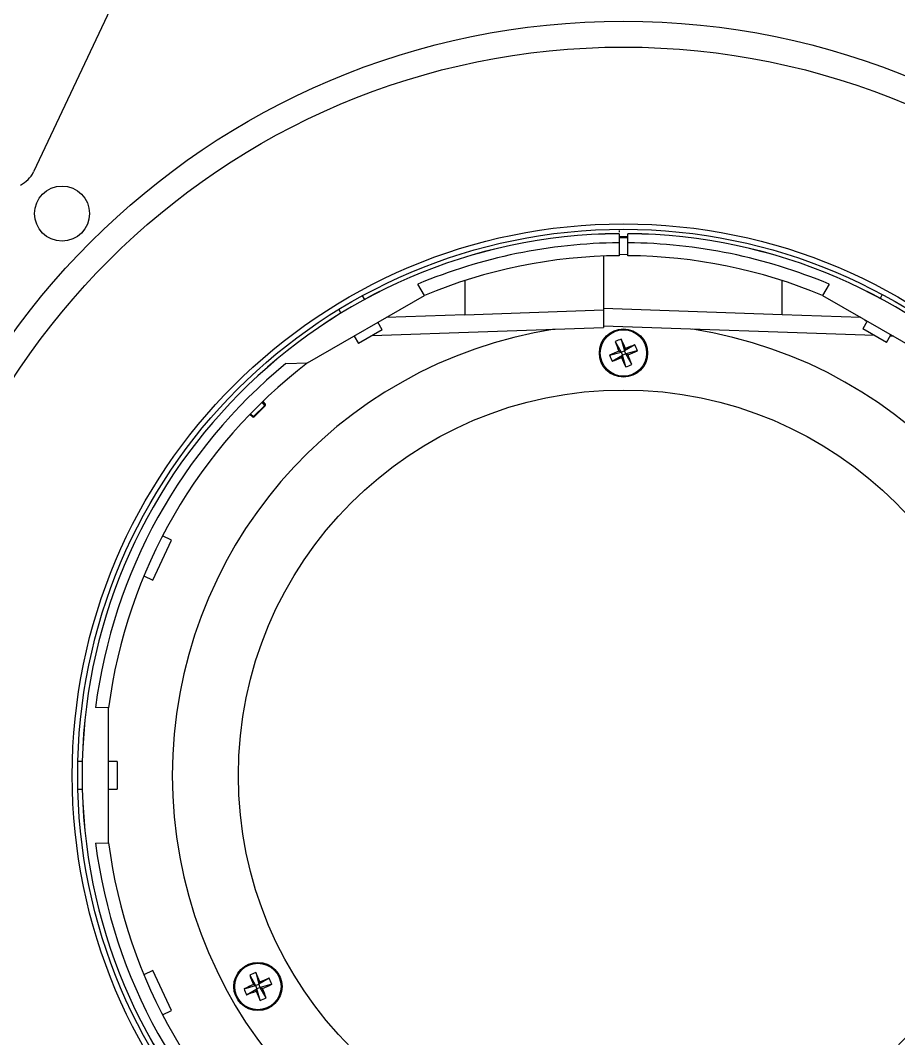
# Model space of a CAD drawing. Extents: x 16.5 to 113.1, y 4.4 to 84.5.
# Drawn here: x 51.219 to 55.21, y 34.711 to 39.335 of the extents above; entities that cross this region are included whole.
import ezdxf

# ---------------------------------------------------------------- set-up
doc = ezdxf.new("R2010")
doc.units = 0
doc.header["$MEASUREMENT"] = 0
doc.linetypes.add('SLD-SOLID', pattern=[0])
doc.layers.add('OBJECT', color=7, linetype='CONTINUOUS')

msp = doc.modelspace()

# ---------------------------------------------------------------- linework, layer by layer
at = {"layer": 'OBJECT', "linetype": 'SLD-SOLID'}
msp.add_line((51.7411, 39.6269), (51.2789, 38.6471), dxfattribs=at)
at = {"layer": 'OBJECT'}
for p, q in [((53.9397, 38.3802), (53.9397, 38.3733)), ((53.9397, 38.3664), (53.9397, 38.3663)), ((53.9397, 38.3663), (53.9397, 38.325)), ((53.9797, 38.3514), (53.9397, 38.3514)), ((53.9397, 38.3481), (53.9797, 38.3495)), ((53.9797, 38.3663), (53.9797, 38.3664)), ((53.9797, 38.325), (53.9797, 38.3663)), ((53.9397, 38.325), (53.9397, 38.2664)), ((53.9797, 38.2664), (53.9797, 38.325)), ((53.8697, 38.2648), (53.8697, 38.0202)), ((53.9397, 38.274), (53.9797, 38.2726)), ((53.2394, 38.1538), (53.2394, 37.9982)), ((54.6801, 37.9982), (54.6801, 38.1538)), ((53.0552, 38.0862), (53.0256, 38.1374)), ((54.8938, 38.1374), (54.8643, 38.0862)), ((52.5243, 37.7797), (53.0552, 38.0862)), ((52.7843, 38.0675), (52.7742, 38.0848)), ((54.8643, 38.0862), (55.3952, 37.7797)), ((55.1187, 38.0764), (55.1187, 38.0764)), ((55.1357, 38.0899), (55.1258, 38.0726)), ((52.666, 38.0223), (52.676, 38.005)), ((53.2394, 37.9982), (53.8697, 38.0202)), ((54.6801, 37.9982), (53.8697, 38.0265)), ((53.8697, 38.0202), (53.8697, 37.9402)), ((52.6692, 38.0008), (52.6692, 38.0008)), ((53.2394, 37.9982), (52.881, 37.9857)), ((55.0385, 37.9857), (54.6801, 37.9982)), ((55.0668, 37.9693), (55.0467, 37.9343)), ((55.0598, 37.9733), (55.0572, 37.9687)), ((52.8636, 37.93), (52.7563, 37.868)), ((52.8177, 37.9035), (53.8697, 37.9402)), ((52.8636, 37.93), (52.8439, 37.9642)), ((55.1006, 37.9035), (53.8697, 37.9465)), ((55.1553, 37.8723), (55.0467, 37.9343)), ((52.7356, 37.9017), (52.7554, 37.8675)), ((53.9223, 37.8762), (53.9493, 37.8288)), ((53.9497, 37.8875), (53.9641, 37.8349)), ((55.1553, 37.8723), (55.175, 37.9068)), ((55.186, 37.9005), (55.1717, 37.901)), ((52.7563, 37.868), (52.7554, 37.8675)), ((53.8967, 37.8145), (53.9493, 37.8288)), ((53.9493, 37.8288), (53.939, 37.8331)), ((53.9493, 37.8288), (53.9641, 37.8349)), ((53.9493, 37.8288), (53.9554, 37.814)), ((54.0114, 37.8619), (53.9641, 37.8349)), ((53.9683, 37.8452), (53.9641, 37.8349)), ((53.9702, 37.8201), (53.9641, 37.8349)), ((54.0227, 37.8345), (53.9702, 37.8201)), ((53.908, 37.7871), (53.9554, 37.814)), ((53.9511, 37.8038), (53.9554, 37.814)), ((53.9702, 37.8201), (53.9554, 37.814)), ((53.9697, 37.7615), (53.9554, 37.814)), ((53.9702, 37.8201), (53.9804, 37.8159)), ((53.9971, 37.7728), (53.9702, 37.8201)), ((52.4257, 37.7763), (52.5243, 37.7797)), ((52.3294, 37.5869), (52.3174, 37.6012)), ((52.3208, 37.6046), (52.3314, 37.5919)), ((52.2793, 37.5368), (52.3294, 37.5869)), ((52.3311, 37.5852), (52.281, 37.5351)), ((52.3311, 37.5852), (52.3294, 37.5869)), ((52.2743, 37.5348), (52.2616, 37.5454)), ((52.265, 37.5489), (52.2793, 37.5368)), ((52.281, 37.5351), (52.2793, 37.5368)), ((51.8212, 36.7933), (51.9057, 36.9746)), ((51.9057, 36.9746), (51.865, 36.9936)), ((51.7805, 36.8123), (51.8212, 36.7933)), ((51.6197, 36.213), (51.5609, 36.215)), ((51.5005, 35.969), (51.4805, 35.969)), ((51.6598, 35.969), (51.6197, 35.969)), ((51.6598, 35.969), (51.6598, 35.9437)), ((51.6598, 35.9437), (51.6598, 35.844)), ((51.4805, 35.844), (51.5005, 35.844)), ((51.6197, 35.844), (51.6598, 35.844)), ((51.5609, 35.5979), (51.6197, 35.6)), ((51.8212, 35.0196), (51.7805, 35.0006)), ((51.9057, 34.8384), (51.8212, 35.0196)), ((52.2887, 35.0105), (52.303, 34.9579)), ((52.2613, 34.9992), (52.2882, 34.9518)), ((52.3504, 34.9849), (52.303, 34.9579)), ((52.3073, 34.9682), (52.303, 34.9579)), ((52.2357, 34.9375), (52.2882, 34.9518)), ((52.247, 34.9101), (52.2944, 34.937)), ((52.2882, 34.9518), (52.278, 34.9561)), ((52.2882, 34.9518), (52.303, 34.9579)), ((52.2882, 34.9518), (52.2944, 34.937)), ((52.2901, 34.9268), (52.2944, 34.937)), ((52.3091, 34.9431), (52.2944, 34.937)), ((52.3087, 34.8845), (52.2944, 34.937)), ((52.3091, 34.9431), (52.303, 34.9579)), ((52.3617, 34.9575), (52.3091, 34.9431)), ((52.3091, 34.9431), (52.3194, 34.9389)), ((52.3361, 34.8958), (52.3091, 34.9431)), ((51.865, 34.8194), (51.9057, 34.8384))]:
    msp.add_line(p, q, dxfattribs=at)
at = {"layer": 'OBJECT', "flags": 128}
for points in [[(52.3314, 37.5919), (52.3317, 37.5915), (52.3317, 37.591), (52.3317, 37.5904), (52.3315, 37.5897), (52.3311, 37.589), (52.3306, 37.5883), (52.33, 37.5876), (52.3294, 37.5869)], [(52.2793, 37.5368), (52.2786, 37.5362), (52.2779, 37.5356), (52.2772, 37.5351), (52.2765, 37.5347), (52.2758, 37.5345), (52.2752, 37.5345), (52.2747, 37.5345), (52.2743, 37.5348)]]:
    msp.add_lwpolyline(points, dxfattribs=at)
at = {"layer": 'OBJECT', "linetype": 'SLD-SOLID'}
for centre, radius in [((53.9597, 35.9065), 3.425), ((53.9597, 35.9065), 3.3075), ((51.4085, 38.4577), 0.125)]:
    msp.add_circle(centre, radius, dxfattribs=at)
at = {"layer": 'OBJECT'}
for centre, radius in [((53.9597, 35.9065), 2.5046), ((53.9597, 35.9065), 2.48), ((53.9597, 37.8245), 0.1095), ((53.9597, 37.8245), 0.1054), ((53.9597, 35.9065), 1.75), ((52.2987, 34.9475), 0.1095), ((52.2987, 34.9475), 0.1054)]:
    msp.add_circle(centre, radius, dxfattribs=at)
at = {"layer": 'OBJECT', "linetype": 'SLD-SOLID'}
msp.add_arc((51.1658, 38.7004), 0.125, 295.2532, 334.7468, dxfattribs=at)
at = {"layer": 'OBJECT'}
for centre, radius, start, end in [((53.9597, 35.9065), 2.46, 90.4658, 269.5342), ((53.9597, 35.9065), 2.4599, 90.4658, 269.5342), ((53.9597, 35.9065), 2.46, 270.4658, 89.5342), ((53.9597, 35.9065), 2.4599, 270.4658, 89.5342), ((53.9597, 35.9065), 2.4186, 90.4738, 112.7194), ((53.9597, 35.9065), 2.4186, 67.2806, 89.5262), ((53.9597, 35.9065), 2.36, 90.4856, 112.5378), ((53.9597, 35.9065), 2.36, 67.4622, 89.5144), ((53.9597, 35.9065), 2.05, 98.7913, 180), ((53.9597, 35.9065), 2.05, 278.7913, 81.2087), ((54.0394, 37.6317), 0.2711, 109.316, 115.5805), ((55.4641, 38.4479), 1.6443, 200.3455, 201.9559), ((52.454, 37.2043), 1.6443, 22.9407, 24.551), ((54.5799, 36.3188), 1.6443, 112.9407, 114.551), ((54.5831, 36.3201), 1.6443, 110.3455, 111.9559), ((53.3395, 39.3302), 1.6443, 292.9407, 294.551), ((53.7669, 37.7448), 0.2711, 19.316, 25.5805), ((54.1525, 37.9041), 0.2711, 199.316, 205.5805), ((53.3363, 39.3288), 1.6443, 290.3455, 291.9559), ((55.4654, 38.4447), 1.6443, 202.9407, 204.551), ((52.4554, 37.2011), 1.6443, 20.3455, 21.9559), ((53.9597, 35.9065), 2.4186, 129.3661, 172.6704), ((53.9597, 35.9065), 2.36, 127.4627, 172.5377), ((53.8801, 38.0173), 0.2711, 289.316, 295.5805), ((52.3276, 37.5887), 0.005, 315, 40), ((52.2775, 37.5386), 0.005, 230, 315), ((53.9597, 35.9065), 2.05, 180, 261.2087), ((53.9597, 35.9065), 2.4186, 187.3296, 230.6339), ((53.9597, 35.9065), 2.36, 187.4623, 232.5373), ((52.3783, 34.7547), 0.2711, 109.316, 115.5805), ((50.793, 34.3273), 1.6443, 22.9407, 24.551), ((53.8031, 35.5709), 1.6443, 200.3455, 201.9559), ((52.9221, 33.4431), 1.6443, 110.3455, 111.9559), ((52.1059, 34.8678), 0.2711, 19.316, 25.5805), ((52.9189, 33.4418), 1.6443, 112.9407, 114.551), ((52.4915, 35.0271), 0.2711, 199.316, 205.5805), ((51.6753, 36.4518), 1.6443, 290.3455, 291.9559), ((53.8044, 35.5677), 1.6443, 202.9407, 204.551), ((51.6785, 36.4532), 1.6443, 292.9407, 294.551), ((50.7943, 34.3241), 1.6443, 20.3455, 21.9559), ((52.219, 35.1403), 0.2711, 289.316, 295.5805)]:
    msp.add_arc(centre, radius, start, end, dxfattribs=at)
msp.add_open_spline([(51.6197, 35.6), (51.6197, 35.7788), (51.6197, 35.9831), (51.6197, 36.1874), (51.6197, 36.213)], degree=3, knots=[0, 0, 0, 0, 0.875005, 1, 1, 1, 1], dxfattribs=at)

doc.saveas('drawing.dxf')
